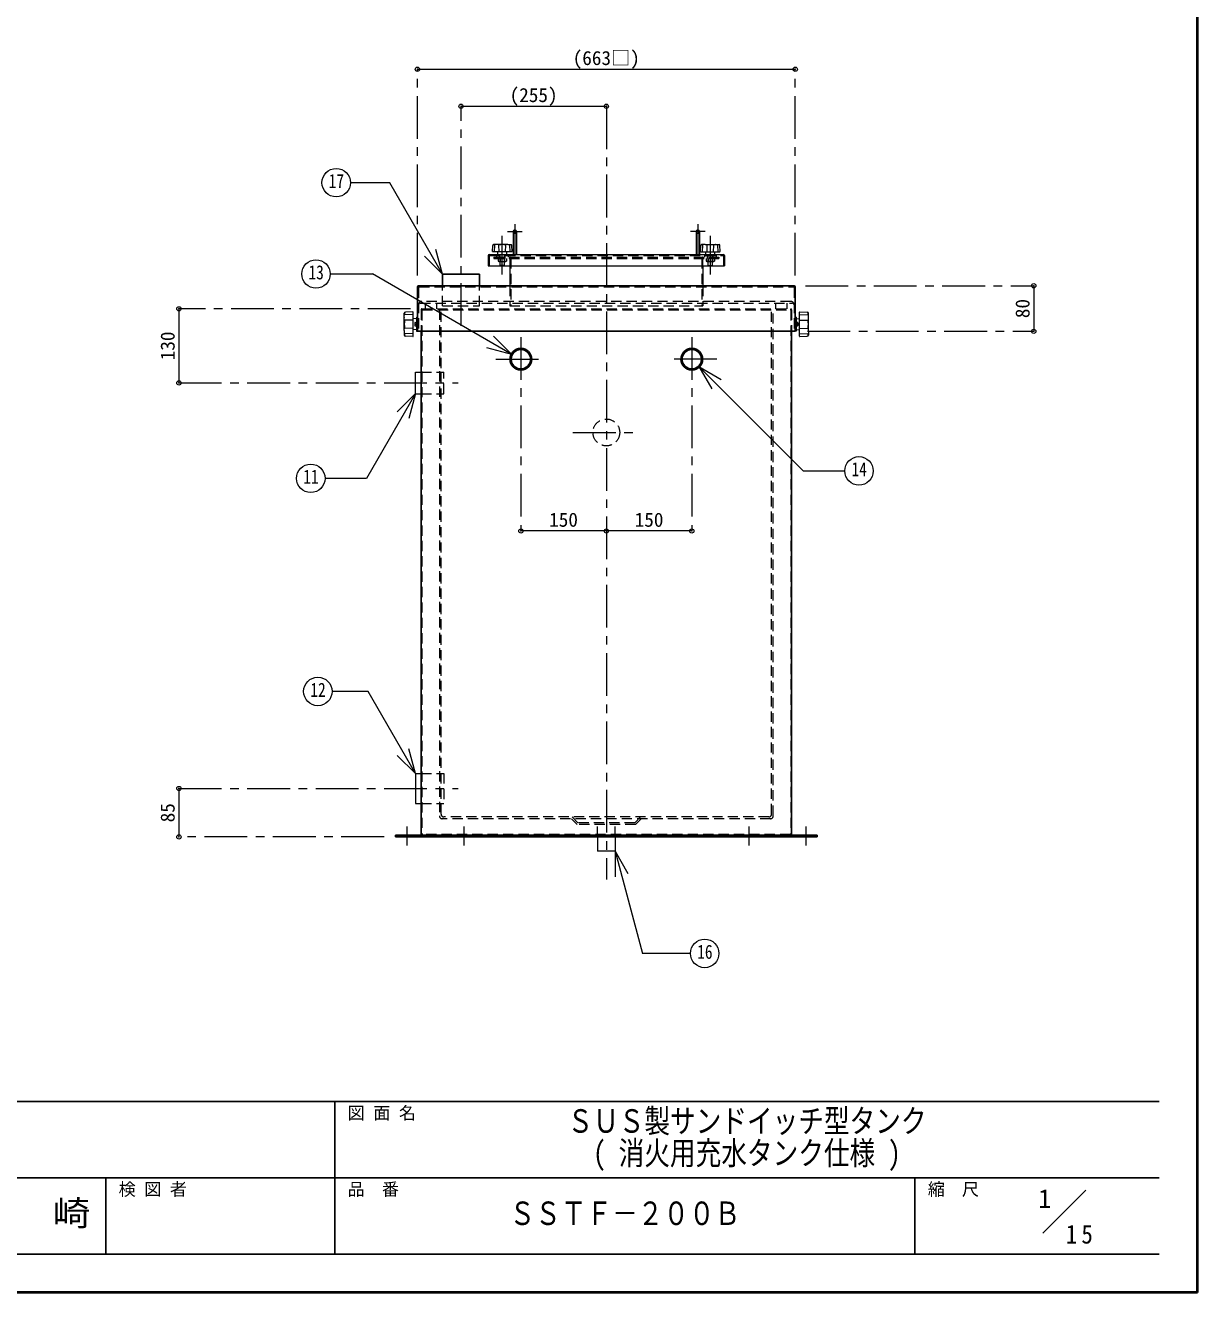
# Model space of a CAD drawing. Units: millimetres at full size, sheet at 1:15. Extents: x -3184 to 2891, y -2037 to 2178.
# Drawn here: x 834 to 2891, y -2037 to 187 of the extents above; entities that cross this region are included whole.
import ezdxf
from ezdxf.enums import TextEntityAlignment as Align

# ---------------------------------------------------------------- set-up
doc = ezdxf.new("R2010")
doc.units = ezdxf.units.MM
doc.header["$LTSCALE"] = 15
doc.header["$PDMODE"] = 32
doc.header["$PDSIZE"] = 7.5
doc.linetypes.add('CHAIN1', pattern=[8, 5, -1, 1, -1])
doc.linetypes.add('DASHED1', pattern=[1.8, 1.2, -0.6])
doc.layers.add('0-0', color=7, linetype='Continuous', lineweight=18)
doc.styles.add('ＭＳ ゴシック', font='')
doc.styles.get('ＭＳ ゴシック').set_extended_font_data('MS Gothic')

msp = doc.modelspace()

# ---------------------------------------------------------------- linework, layer by layer
at = {"layer": '0-0', "color": 1, "lineweight": 40}
for q in [(2890.8, 2177.87), (-3184.2, -2037.13)]:
    msp.add_line((2890.8, -2037.13), q, dxfattribs=at)
at = {"layer": '0-0', "color": 4, "linetype": 'CHAIN1', "lineweight": 9}
for p, q in [((1521.8, -251.63), (1521.8, 110.37)), ((2184.8, -251.63), (2184.8, 110.37)), ((1598.3, -340.13), (1598.3, 45.37)), ((1853.3, 45.37), (1853.3, -1312.13)), ((1679.8, -174.63), (1705.8, -174.63)), ((1692.8, -161.63), (1692.8, -214.63)), ((2026.8, -174.63), (2000.8, -174.63)), ((2013.8, -161.63), (2013.8, -214.63)), ((1670.8, -249.63), (1670.8, -182.03)), ((2035.8, -249.63), (2035.8, -182.03)), ((2202.8, -269.63), (2603.3, -269.63)), ((1509.8, -310.13), (1103.3, -310.13)), ((2206.3, -349.63), (2603.3, -349.63)), ((1703.3, -359.63), (1703.3, -700.13)), ((2003.3, -359.63), (2003.3, -700.13)), ((1659.3, -398.63), (1747.3, -398.63)), ((2047.3, -398.63), (1959.3, -398.63)), ((1103.3, -440.13), (1593.3, -440.13)), ((1794.8, -527.13), (1911.8, -527.13)), ((1103.3, -1152.13), (1593.3, -1152.13)), ((1503.3, -1219.13), (1503.3, -1252.13)), ((1603.3, -1219.13), (1603.3, -1252.13)), ((2103.3, -1219.13), (2103.3, -1252.13)), ((2203.3, -1219.13), (2203.3, -1252.13)), ((1463.3, -1237.13), (1103.3, -1237.13))]:
    msp.add_line(p, q, dxfattribs=at)
at = {"layer": '0-0', "color": 4, "lineweight": 9}
for p, q in [((1521.8, 110.37), (2184.8, 110.37)), ((1598.3, 45.37), (1853.3, 45.37)), ((1689.8, -174.63), (1689.8, -214.63)), ((1695.8, -174.63), (1695.8, -214.63)), ((2010.8, -174.63), (2010.8, -214.63)), ((2016.8, -174.63), (2016.8, -214.63)), ((1683.8, -234.63), (1683.8, -269.63)), ((2022.8, -234.63), (2022.8, -269.63)), ((2603.3, -269.63), (2603.3, -349.63)), ((1103.3, -310.13), (1103.3, -440.13)), ((1853.3, -700.13), (1703.3, -700.13)), ((2003.3, -700.13), (1853.3, -700.13)), ((1103.3, -1152.13), (1103.3, -1237.13))]:
    msp.add_line(p, q, dxfattribs=at)
at = {"layer": '0-0'}
for p, q in [((1473.21, -88.69), (1404.34, -88.69)), ((1565.95, -249.32), (1473.21, -88.69)), ((1653.63, -209.42), (1653.97, -198.9)), ((1661.39, -197.04), (1655.48, -197.35)), ((1657.25, -209.83), (1657.64, -198.19)), ((1679.79, -197.03), (1661.81, -197.03)), ((1665.31, -209.83), (1664.93, -198.19)), ((1676.28, -209.83), (1676.67, -198.19)), ((1680.21, -197.04), (1686.11, -197.35)), ((1684.35, -209.83), (1683.96, -198.19)), ((1687.97, -209.42), (1687.63, -198.9)), ((2018.63, -209.42), (2018.97, -198.9)), ((2026.39, -197.04), (2020.48, -197.35)), ((2022.25, -209.83), (2022.64, -198.19)), ((2026.81, -197.03), (2044.79, -197.03)), ((2030.31, -209.83), (2029.93, -198.19)), ((2041.28, -209.83), (2041.67, -198.19)), ((2045.21, -197.04), (2051.11, -197.35)), ((2049.35, -209.83), (2048.96, -198.19)), ((2052.97, -209.42), (2052.63, -198.9)), ((1565.95, -249.32), (1534.13, -217.5)), ((1565.95, -249.32), (1554.3, -205.85)), ((1645.8, -216.63), (1645.8, -234.63)), ((1647.8, -214.63), (2058.8, -214.63)), ((1687.57, -209.83), (1654.03, -209.83)), ((1663.17, -214.26), (1662.8, -209.83)), ((1678.43, -214.26), (1678.8, -209.83)), ((2019.03, -209.83), (2052.57, -209.83)), ((2028.17, -214.26), (2027.8, -209.83)), ((2043.43, -214.26), (2043.8, -209.83)), ((2060.8, -216.63), (2060.8, -234.63)), ((1645.8, -234.63), (2060.8, -234.63)), ((1368.84, -248.95), (1442.9, -248.95)), ((1687.37, -390.09), (1442.9, -248.95)), ((1498.3, -348.37), (1498.3, -325.89)), ((1498.31, -325.37), (1498.7, -317.98)), ((1514.3, -320.2), (1499.75, -320.68)), ((1514.3, -330.28), (1499.75, -329.79)), ((1513.78, -315.67), (1500.63, -316.09)), ((1514.3, -358.09), (1514.3, -316.17)), ((1519.84, -327.59), (1514.3, -327.13)), ((1520.3, -324.63), (1521.8, -324.63)), ((2186.3, -324.63), (2184.8, -324.63)), ((2186.76, -327.59), (2192.3, -327.13)), ((2192.3, -358.09), (2192.3, -316.17)), ((2192.3, -320.2), (2206.85, -320.68)), ((2192.3, -330.28), (2206.85, -329.79)), ((2192.81, -315.67), (2205.96, -316.09)), ((2208.28, -325.37), (2207.89, -317.98)), ((2208.3, -348.37), (2208.3, -325.89)), ((1498.31, -348.89), (1498.7, -356.28)), ((1514.3, -343.98), (1499.75, -344.47)), ((1514.3, -354.06), (1499.75, -353.58)), ((1519.84, -346.67), (1514.3, -347.13)), ((1517.05, -334.78), (1517.05, -339.48)), ((1517.67, -334.13), (1520.3, -334.13)), ((1517.67, -337.13), (1520.3, -337.13)), ((1517.67, -340.13), (1520.3, -340.13)), ((2188.92, -334.13), (2186.3, -334.13)), ((2188.92, -337.13), (2186.3, -337.13)), ((2188.92, -340.13), (2186.3, -340.13)), ((2186.76, -346.67), (2192.3, -347.13)), ((2189.55, -334.78), (2189.55, -339.48)), ((2192.3, -343.98), (2206.85, -344.47)), ((2192.3, -354.06), (2206.85, -353.58)), ((2208.28, -348.89), (2207.89, -356.28)), ((1513.78, -358.59), (1500.63, -358.17)), ((1687.37, -390.09), (1655.55, -358.27)), ((2192.81, -358.59), (2205.96, -358.17)), ((1687.37, -390.09), (1643.9, -378.45)), ((2015.67, -411.56), (2198.74, -594.63)), ((2015.67, -411.56), (2038.17, -450.53)), ((2015.67, -411.56), (2054.64, -434.06)), ((1518.36, -459.06), (1486.54, -490.88)), ((1518.36, -459.06), (1506.71, -502.52)), ((1518.3, -459.2), (1528.3, -459.2)), ((2198.74, -594.63), (2271.61, -594.63)), ((1435.26, -981.8), (1372.15, -981.8)), ((1518.38, -1125.76), (1435.26, -981.8)), ((1518.38, -1125.76), (1506.73, -1082.3)), ((1518.38, -1125.76), (1486.56, -1093.94)), ((1518.3, -1125.63), (1528.3, -1125.63)), ((1518.3, -1125.63), (1518.3, -1178.63)), ((1518.3, -1178.63), (1528.3, -1178.63)), ((1837.8, -1237.13), (1837.8, -1262.13)), ((1868.8, -1237.13), (1868.8, -1262.13)), ((1868.8, -1262.13), (1837.8, -1262.13)), ((1868.79, -1262.11), (1868.79, -1307.11)), ((1868.79, -1262.11), (1891.29, -1301.09)), ((1868.79, -1262.11), (1916.91, -1441.69)), ((2000.9, -1441.69), (1916.91, -1441.69)), ((2618.97, -1932.89), (2694.73, -1857.13))]:
    msp.add_line(p, q, dxfattribs=at)
at = {"layer": '0-0', "color": 4, "linetype": 'DASHED1', "lineweight": 9}
for p, q in [((1647.8, -217.63), (1647.8, -234.63)), ((1648.8, -216.63), (2057.8, -216.63)), ((1655.8, -219.63), (1655.8, -221.63)), ((1655.8, -221.63), (2050.8, -221.63)), ((1660.8, -216.63), (1660.8, -219.63)), ((1665.8, -221.63), (1665.8, -214.63)), ((1666.8, -234.13), (1666.8, -214.63)), ((1667.05, -221.93), (1667.05, -226.63)), ((1674.55, -221.93), (1674.55, -226.63)), ((1674.8, -234.13), (1674.8, -214.63)), ((1675.8, -221.63), (1675.8, -214.63)), ((1680.8, -216.63), (1680.8, -219.63)), ((1685.8, -221.63), (1685.8, -305.13)), ((2020.8, -221.63), (2020.8, -305.13)), ((2025.8, -216.63), (2025.8, -219.63)), ((2030.8, -221.63), (2030.8, -214.63)), ((2031.8, -234.13), (2031.8, -214.63)), ((2032.05, -221.93), (2032.05, -226.63)), ((2039.55, -221.93), (2039.55, -226.63)), ((2039.8, -234.13), (2039.8, -214.63)), ((2040.8, -221.63), (2040.8, -214.63)), ((2045.8, -216.63), (2045.8, -219.63)), ((2058.8, -217.63), (2058.8, -234.63)), ((1664.55, -227.13), (1677.05, -227.13)), ((1667.3, -234.63), (1666.8, -234.13)), ((1674.8, -234.13), (1666.8, -234.13)), ((1674.8, -234.13), (1674.3, -234.63)), ((1683.8, -222.63), (1683.8, -234.63)), ((2022.8, -234.63), (2022.8, -222.63)), ((2042.05, -227.13), (2029.55, -227.13)), ((2031.8, -234.13), (2032.3, -234.63)), ((2031.8, -234.13), (2039.8, -234.13)), ((2039.3, -234.63), (2039.8, -234.13)), ((1683.8, -269.63), (1683.8, -305.13)), ((2022.8, -269.63), (2022.8, -305.13)), ((1555.8, -310.13), (1555.8, -300.13)), ((1683.8, -305.13), (2022.8, -305.13)), ((2150.8, -310.13), (2150.8, -300.13)), ((1528.3, -421.2), (1568.3, -421.2)), ((1568.3, -459.2), (1568.3, -421.2)), ((1528.3, -459.2), (1568.3, -459.2)), ((1528.3, -1125.63), (1568.3, -1125.63)), ((1568.3, -1125.63), (1568.3, -1178.63)), ((1528.3, -1178.63), (1568.3, -1178.63)), ((1792.06, -1205.13), (1802.06, -1215.13)), ((1793.3, -1202.13), (1803.3, -1212.13)), ((1903.3, -1212.13), (1803.3, -1212.13)), ((1837.8, -1237.13), (1837.8, -1212.13)), ((1868.8, -1237.13), (1868.8, -1212.13)), ((1913.3, -1202.13), (1903.3, -1212.13)), ((1496.3, -1234.13), (1496.3, -1237.13)), ((1510.3, -1234.13), (1510.3, -1237.13)), ((2196.3, -1234.13), (2196.3, -1237.13)), ((2210.3, -1234.13), (2210.3, -1237.13))]:
    msp.add_line(p, q, dxfattribs=at)
at = {"layer": '0-0', "color": 5, "lineweight": 25}
for p, q in [((1565.8, -249.13), (1630.8, -249.13)), ((1565.8, -269.63), (1565.8, -249.13)), ((1630.8, -269.63), (1630.8, -249.13)), ((1521.8, -271.63), (1521.8, -349.63)), ((1523.8, -269.63), (2182.8, -269.63)), ((2184.8, -271.63), (2184.8, -349.63)), ((1521.8, -349.63), (2184.8, -349.63)), ((1528.3, -349.63), (1528.3, -1232.63)), ((2178.3, -1232.63), (2178.3, -349.63)), ((1483.3, -1234.13), (1483.3, -1237.13)), ((2223.3, -1234.13), (1483.3, -1234.13)), ((2223.3, -1237.13), (1483.3, -1237.13)), ((2223.3, -1234.13), (2223.3, -1237.13))]:
    msp.add_line(p, q, dxfattribs=at)
at = {"layer": '0-0', "linetype": 'DASHED1'}
for p, q in [((1523.8, -272.63), (1523.8, -349.63)), ((1524.8, -271.63), (2181.8, -271.63)), ((1565.8, -305.13), (1565.8, -269.63)), ((1630.8, -305.13), (1630.8, -269.63)), ((2182.8, -272.63), (2182.8, -349.63)), ((1526.8, -300.13), (2179.8, -300.13)), ((2176.8, -297.13), (1529.8, -297.13)), ((1529.8, -310.13), (2176.8, -310.13)), ((1535.8, -310.13), (1535.8, -300.13)), ((1563.3, -1197.13), (1563.3, -310.13)), ((1565.8, -305.13), (1630.8, -305.13)), ((2143.3, -1197.13), (2143.3, -310.13)), ((2170.8, -310.13), (2170.8, -300.13)), ((1528.3, -311.63), (1528.3, -349.63)), ((1529.8, -312.38), (1529.8, -1231.88)), ((1530.55, -311.63), (2176.05, -311.63)), ((1560.3, -311.63), (1560.3, -1200.13)), ((2146.3, -1200.13), (2146.3, -311.63)), ((2176.8, -312.38), (2176.8, -1231.88)), ((2178.3, -311.63), (2178.3, -349.63)), ((2141.3, -1205.13), (1565.3, -1205.13)), ((2138.3, -1202.13), (1568.3, -1202.13)), ((2176.05, -1232.63), (1530.55, -1232.63)), ((1548.3, -1232.63), (1548.3, -1234.13)), ((1596.3, -1234.13), (1596.3, -1237.13)), ((1610.3, -1234.13), (1610.3, -1237.13)), ((2110.3, -1234.13), (2110.3, -1237.13)), ((2141.3, -1234.13), (2141.3, -1237.13)), ((2158.3, -1232.63), (2158.3, -1234.13))]:
    msp.add_line(p, q, dxfattribs=at)
at = {"layer": '0-0', "color": 6, "lineweight": 25}
for p, q in [((-3116.7, -1701.77), (2823.3, -1701.77)), ((1376.87, -1969.63), (1376.87, -1701.77)), ((2823.3, -1835.7), (-230.27, -1835.7)), ((975.08, -1969.63), (975.08, -1835.7)), ((2394.73, -1969.63), (2394.73, -1835.7)), ((2823.3, -1969.63), (-3116.7, -1969.63))]:
    msp.add_line(p, q, dxfattribs=at)
at = {"layer": '0-0', "color": 4, "linetype": 'DASHED1', "lineweight": 9}
for points in [[(1655.8, -219.63), (2050.8, -219.63), (2050.8, -221.63)], [(1663.32, -221.93), (1663.32, -226.63), (1664.55, -227.13)], [(1678.28, -221.93), (1678.28, -226.63), (1677.05, -227.13)], [(2028.32, -221.93), (2028.32, -226.63), (2029.55, -227.13)], [(2043.28, -221.93), (2043.28, -226.63), (2042.05, -227.13)], [(1914.54, -1205.13), (1904.54, -1215.13), (1802.06, -1215.13)]]:
    msp.add_lwpolyline(points, dxfattribs=at)
at = {"layer": '0-0'}
for points in [[(1520.3, -324.63), (1520.3, -349.63), (1521.8, -349.63)], [(2186.3, -324.63), (2186.3, -349.63), (2184.8, -349.63)], [(1518.3, -459.2), (1518.3, -421.2), (1528.3, -421.2)], [(1518.36, -459.06), (1432.53, -607.71), (1359.74, -607.71)]]:
    msp.add_lwpolyline(points, dxfattribs=at)
for centre in [(1379.34, -88.69), (1343.84, -248.95), (2296.61, -594.63), (1334.74, -607.71), (1347.15, -981.8), (2025.9, -1441.69)]:
    msp.add_circle(centre, 25, dxfattribs=at)
at = {"layer": '0-0', "color": 5, "lineweight": 25}
for centre, radius in [((1703.3, -398.63), 19), ((1703.3, -398.63), 17), ((2003.3, -398.63), 19), ((2003.3, -398.63), 17)]:
    msp.add_circle(centre, radius, dxfattribs=at)
at = {"layer": '0-0', "color": 4, "linetype": 'DASHED1', "lineweight": 9}
msp.add_circle((1853.3, -527.13), 23.5, dxfattribs=at)
at = {"layer": '0-0', "color": 4, "lineweight": 9}
for centre in [(1692.8, -174.63), (2013.8, -174.63)]:
    msp.add_arc(centre, 3, 360, 180, dxfattribs=at)
at = {"layer": '0-0', "color": 4, "linetype": 'DASHED1', "lineweight": 9}
for centre, radius, start, end in [((1692.8, -174.63), 3, 180, 0), ((2013.8, -174.63), 3, 180, 0), ((1648.8, -217.63), 1, 90, 180), ((1663.62, -221.93), 0.3, 90, 180), ((1666.75, -221.93), 0.3, 0, 90), ((1667.35, -221.93), 0.3, 90, 180), ((1674.25, -221.93), 0.3, 0, 90), ((1674.85, -221.93), 0.3, 90, 180), ((1677.98, -221.93), 0.3, 0, 90), ((1682.8, -222.63), 1, 0, 90), ((1683.8, -221.63), 2, 0, 90), ((2022.8, -221.63), 2, 90, 180), ((2023.8, -222.63), 1, 90, 180), ((2028.62, -221.93), 0.3, 90, 180), ((2031.75, -221.93), 0.3, 0, 90), ((2032.35, -221.93), 0.3, 90, 180), ((2039.25, -221.93), 0.3, 0, 90), ((2039.85, -221.93), 0.3, 90, 180), ((2042.98, -221.93), 0.3, 0, 90), ((2057.8, -217.63), 1, 0, 90), ((1664.31, -219.48), 7.65, 271.74524, 290.89913), ((1670.8, -212.8), 14.33, 254.82182, 285.17818), ((1677.28, -219.48), 7.65, 249.10087, 268.25476), ((2029.31, -219.48), 7.65, 271.74524, 290.89913), ((2035.8, -212.8), 14.33, 254.82182, 285.17818), ((2042.28, -219.48), 7.65, 249.10087, 268.25476)]:
    msp.add_arc(centre, radius, start, end, dxfattribs=at)
at = {"layer": '0-0'}
for centre, radius, start, end in [((1655.57, -198.95), 1.6, 93.01913, 178.15415), ((1655.19, -199.49), 1.66, 93.02757, 128.73305), ((1655.26, -205.8), 7.97, 72.62002, 91.09064), ((1661.81, -205.03), 8, 90, 93.01913), ((1665.33, -198.18), 0.4, 97.29873, 181.90915), ((1670.8, -240.9), 43.47, 82.70127, 97.29873), ((1676.27, -198.18), 0.4, 358.09085, 82.70127), ((1679.79, -205.03), 8, 86.98087, 90), ((1686.34, -205.8), 7.97, 88.90936, 107.37998), ((1686.03, -198.95), 1.6, 1.84585, 86.98087), ((1686.4, -199.49), 1.66, 51.26695, 86.97243), ((2020.57, -198.95), 1.6, 93.01913, 178.15415), ((2020.19, -199.49), 1.66, 93.02757, 128.73305), ((2020.26, -205.8), 7.97, 72.62002, 91.09064), ((2026.81, -205.03), 8, 90, 93.01913), ((2030.33, -198.18), 0.4, 97.29873, 181.90915), ((2035.8, -240.9), 43.47, 82.70127, 97.29873), ((2041.27, -198.18), 0.4, 358.09085, 82.70127), ((2044.79, -205.03), 8, 86.98087, 90), ((2051.34, -205.8), 7.97, 88.90936, 107.37998), ((2051.03, -198.95), 1.6, 1.84585, 86.98087), ((2051.4, -199.49), 1.66, 51.26695, 86.97243), ((1647.8, -216.63), 2, 90, 180), ((1654.03, -209.43), 0.4, 178.15415, 270), ((1663.57, -214.23), 0.4, 184.76364, 270), ((1678.03, -214.23), 0.4, 270, 355.23636), ((1687.57, -209.43), 0.4, 270, 1.84585), ((2019.03, -209.43), 0.4, 178.15415, 270), ((2028.57, -214.23), 0.4, 184.76364, 270), ((2043.03, -214.23), 0.4, 270, 355.23636), ((2052.57, -209.43), 0.4, 270, 1.84585), ((2058.8, -216.63), 2, 0, 90), ((1508.3, -325.89), 10, 176.98087, 180), ((1500.7, -318.09), 2, 91.84585, 176.98087), ((1553.13, -337.13), 54.34, 172.70127, 187.29873), ((1499.73, -330.29), 0.5, 88.09085, 172.70127), ((1501.37, -317.63), 2.07, 141.26695, 176.97243), ((1509.26, -317.71), 9.96, 178.90936, 197.37998), ((1513.8, -316.17), 0.5, 0, 91.84585), ((1519.8, -328.09), 0.5, 0, 85.23636), ((2186.8, -328.09), 0.5, 94.76364, 180), ((2192.8, -316.17), 0.5, 88.15415, 180), ((2205.9, -318.09), 2, 3.01913, 88.15415), ((2197.34, -317.71), 9.96, 342.62002, 1.09064), ((2206.86, -330.29), 0.5, 7.29873, 91.90915), ((2205.23, -317.63), 2.07, 3.02757, 38.73305), ((2153.46, -337.13), 54.34, 352.70127, 7.29873), ((2198.3, -325.89), 10, 0, 3.01913), ((1508.3, -348.37), 10, 180, 183.01913), ((1499.73, -343.97), 0.5, 187.29873, 271.90915), ((1509.26, -356.55), 9.96, 162.62002, 181.09064), ((1518.61, -335.66), 1.79, 121.62812, 150.75937), ((1519.15, -335.63), 2.11, 134.62454, 225.37546), ((1519.15, -338.63), 2.11, 134.62454, 225.37546), ((1518.61, -338.6), 1.79, 209.24063, 238.37188), ((1519.8, -346.17), 0.5, 274.76364, 0), ((2186.8, -346.17), 0.5, 180, 265.23636), ((2187.98, -335.66), 1.79, 29.24063, 58.37188), ((2187.44, -335.63), 2.11, 314.62454, 45.37546), ((2187.44, -338.63), 2.11, 314.62454, 45.37546), ((2187.98, -338.6), 1.79, 301.62812, 330.75937), ((2206.86, -343.97), 0.5, 268.09085, 352.70127), ((2197.34, -356.55), 9.96, 358.90936, 17.37998), ((2198.3, -348.37), 10, 356.98087, 0), ((1500.7, -356.17), 2, 183.01913, 268.15415), ((1501.37, -356.63), 2.07, 183.02757, 218.73305), ((1513.8, -358.09), 0.5, 268.15415, 0), ((2192.8, -358.09), 0.5, 180, 271.84585), ((2205.9, -356.17), 2, 271.84585, 356.98087), ((2205.23, -356.63), 2.07, 321.26695, 356.97243)]:
    msp.add_arc(centre, radius, start, end, dxfattribs=at)
at = {"layer": '0-0', "color": 5, "lineweight": 25}
for centre, radius, start, end in [((1523.8, -271.63), 2, 90, 180), ((2182.8, -271.63), 2, 0, 90), ((1529.8, -1232.63), 1.5, 180, 270), ((2176.8, -1232.63), 1.5, 270, 0)]:
    msp.add_arc(centre, radius, start, end, dxfattribs=at)
at = {"layer": '0-0', "linetype": 'DASHED1'}
for centre, radius, start, end in [((1524.8, -272.63), 1, 90, 180), ((2181.8, -272.63), 1, 0, 90), ((1529.8, -303.13), 6, 90, 180), ((1526.8, -303.13), 3, 90, 180), ((1529.8, -311.63), 1.5, 90, 180), ((2176.8, -303.13), 6, 0, 90), ((2176.8, -311.63), 1.5, 0, 90), ((2179.8, -303.13), 3, 0, 90), ((1530.55, -312.38), 0.75, 90, 180), ((2176.05, -312.38), 0.75, 0, 90), ((1565.3, -1200.13), 5, 180, 270), ((1568.3, -1197.13), 5, 180, 270), ((2138.3, -1197.13), 5, 270, 0), ((2141.3, -1200.13), 5, 270, 0), ((1530.55, -1231.88), 0.75, 180, 270), ((2176.05, -1231.88), 0.75, 270, 0)]:
    msp.add_arc(centre, radius, start, end, dxfattribs=at)
at = {"layer": '0-0', "color": 1}
for p in [(1521.8, 110.37), (2184.8, 110.37), (1598.3, 45.37), (1853.3, 45.37), (2603.3, -269.63), (1103.3, -310.13), (2603.3, -349.63), (1103.3, -440.13), (1703.3, -700.13), (1853.3, -700.13), (2003.3, -700.13), (1103.3, -1152.13), (1103.3, -1237.13)]:
    msp.add_point(p, dxfattribs=at)

# ---------------------------------------------------------------- texts
at = {"layer": '0-0', "style": 'ＭＳ ゴシック'}
for s, height, p in [('(663□)', 24.74, (1794.24, 110.37)), ('(255)', 24.74, (1683.61, 45.37)), ('150', 24.74, (1752.99, -700.13)), ('150', 24.74, (1902.99, -700.13)), ('図 面 名', 21.99, (1399.37, -1739.27)), ('検 図 者', 21.99, (997.58, -1873.2)), ('品\u3000番', 21.99, (1399.37, -1873.2)), ('縮\u3000尺', 21.99, (2417.23, -1873.2)), ('1', 32.99, (2611.35, -1898.42))]:
    msp.add_text(s, height=height, dxfattribs=at).set_placement(p, align=Align.BOTTOM_LEFT)
for s, height, width, p in [('17', 24.74, 0.8, (1366.21, -105.56)), ('13', 24.74, 0.8, (1330.71, -265.82)), ('11', 24.74, 0.8, (1321.61, -624.58)), ('14', 24.74, 0.8, (2283.48, -611.5)), ('12', 24.74, 0.8, (1334.02, -998.67)), ('16', 24.74, 0.8, (2012.77, -1458.56)), ('ＳＵＳ製サンドイッチ型タンク', 41.24, 0.8, (1785.08, -1768.74)), ('( 消火用充水タンク仕様 )', 41.24, 0.8, (1830.08, -1824.99)), ('千\u3000崎', 43.99, 1.1, (750.08, -1932.67)), ('ＳＳＴＦ－２００Ｂ', 41.24, 0.8, (1683.3, -1930.79))]:
    msp.add_text(s, height=height, dxfattribs=dict(at, width=width)).set_placement(p, align=Align.BOTTOM_LEFT)
for s, p in [('80', (2603.3, -326.51)), ('130', (1103.3, -400.44)), ('85', (1103.3, -1211.51))]:
    msp.add_text(s, height=24.74, rotation=90, dxfattribs=at).set_placement(p, align=Align.BOTTOM_LEFT)
at = {"layer": '0-0', "insert": (2659.3, -1951.48), "char_height": 32.99, "attachment_point": 7, "style": 'ＭＳ ゴシック'}
msp.add_mtext('\\T1.36;\\W0.9;15', dxfattribs=at)

doc.saveas('drawing.dxf')
